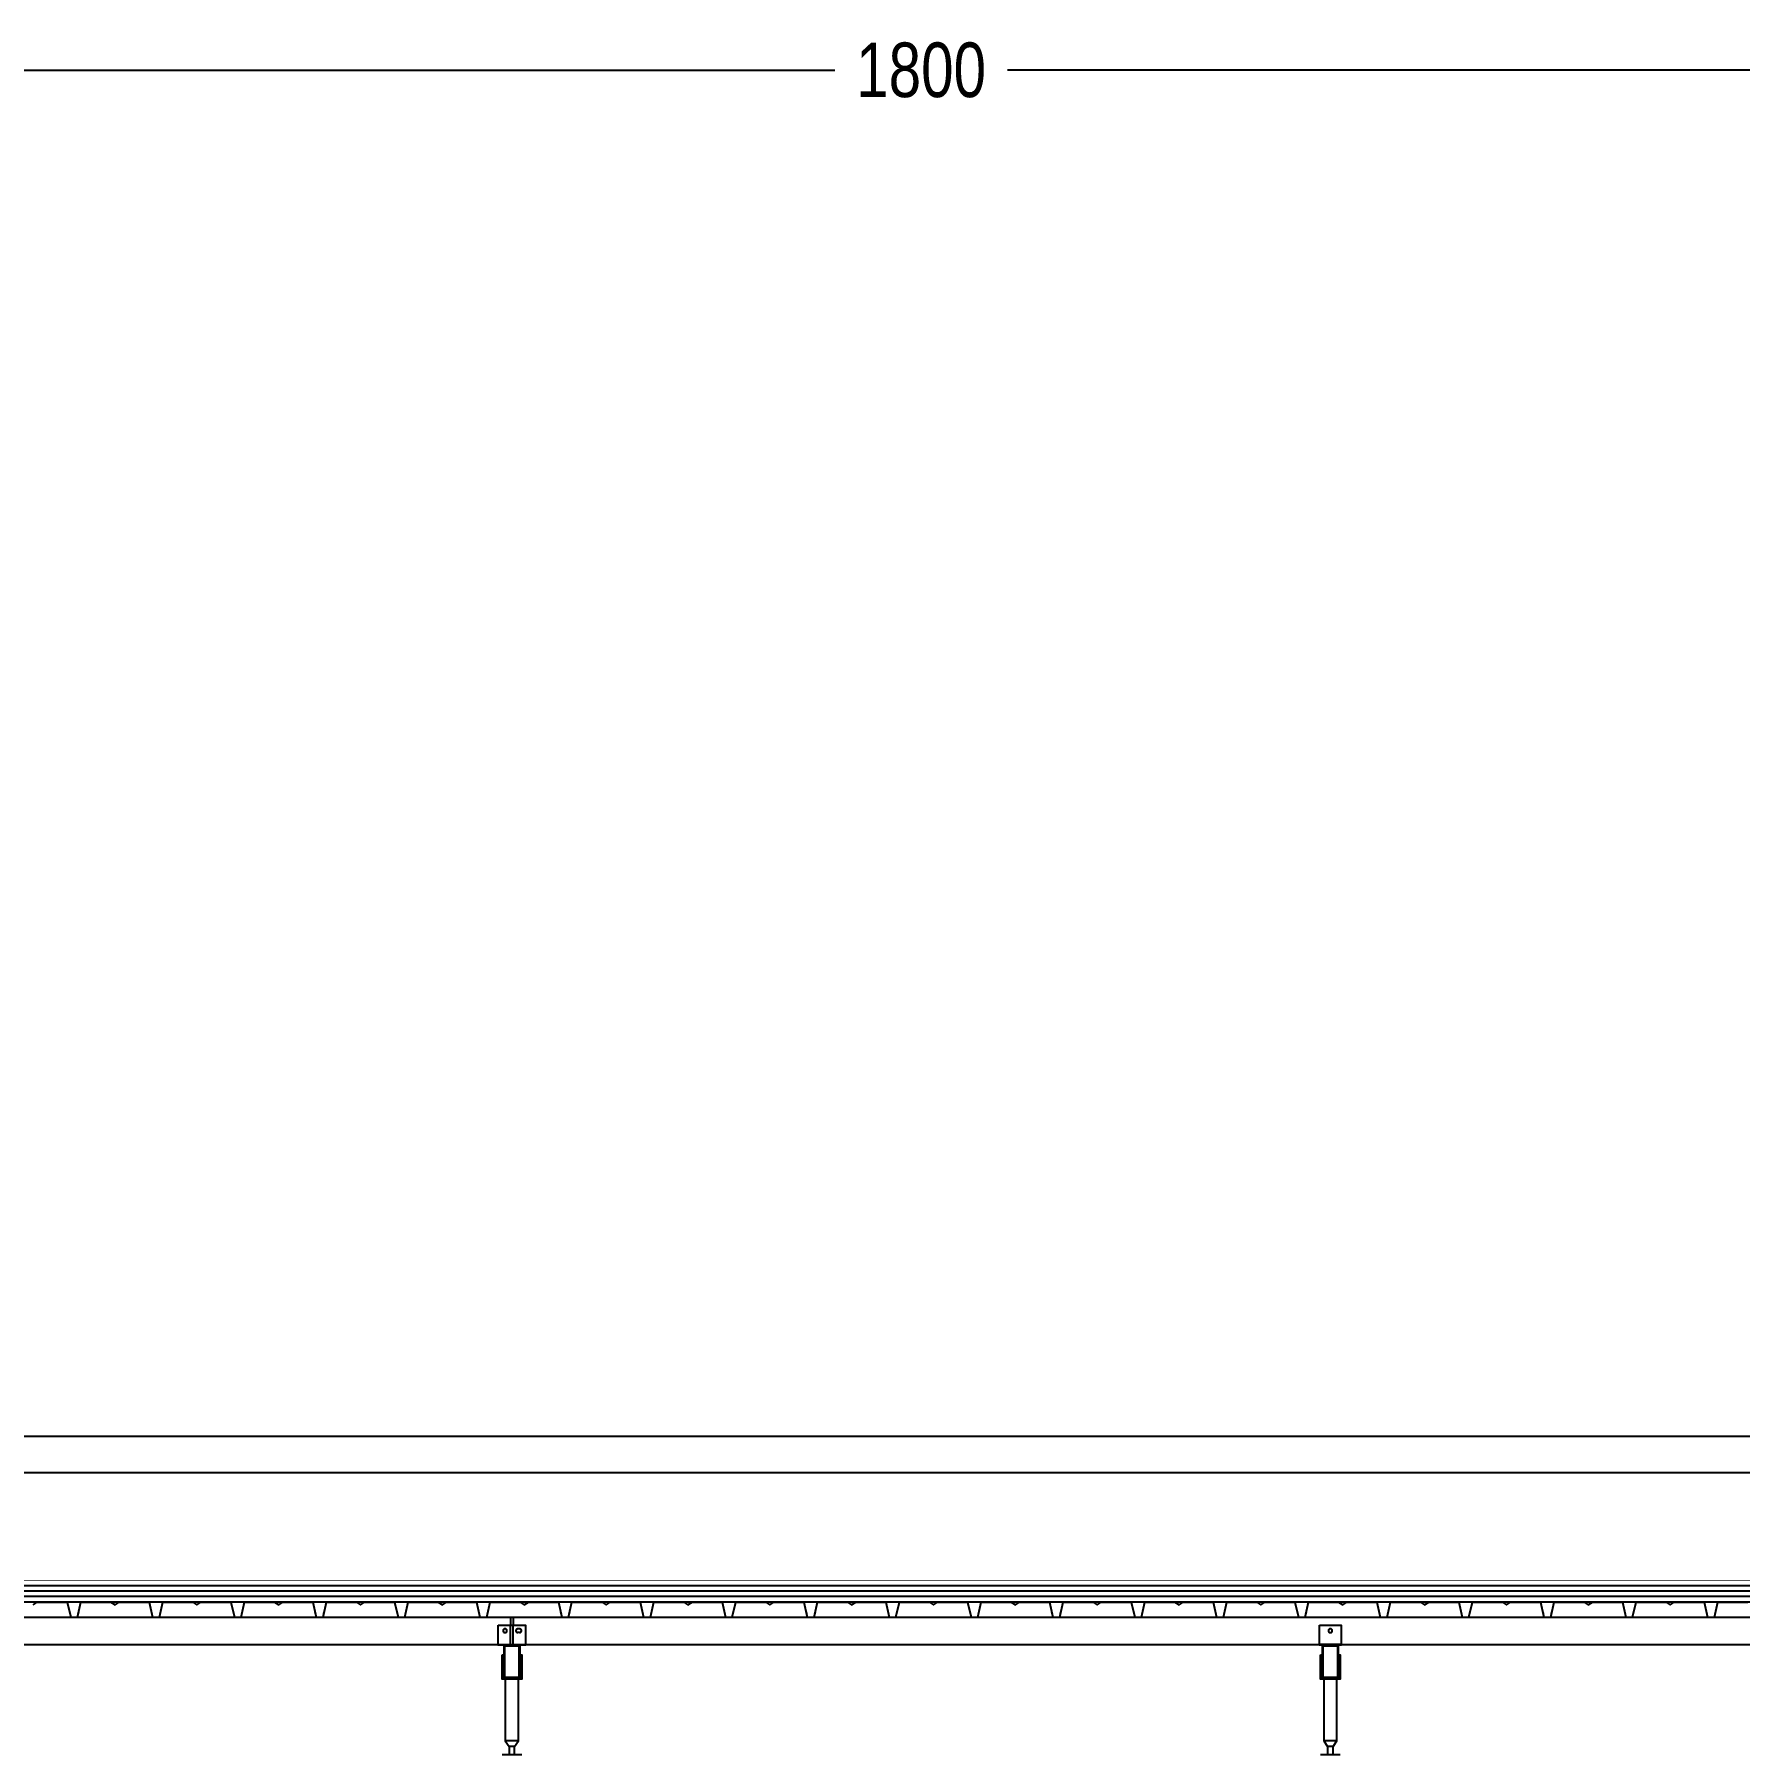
# Model space of a CAD drawing. Header units: centimetres. Extents: x 77182 to 116086, y 20619 to 33555.
# Drawn here: x 103640 to 104265, y 22731 to 23362 of the extents above; entities that cross this region are included whole.
import ezdxf

# ---------------------------------------------------------------- set-up
doc = ezdxf.new("R2010")
doc.units = ezdxf.units.CM
doc.header["$LTSCALE"] = 100
doc.linetypes.add('HIDDEN', pattern=[9.525, 6.35, -3.175])
for name, color, linetype in [('A-ANNO-DIMS', 187, 'Continuous'), ('A-ELEV-02', 253, 'Continuous'), ('A-ELEV-04', 250, 'Continuous'), ('A-WALL-INSL', 249, 'Continuous'), ('A-WALL-SNWPNL', 200, 'Continuous'), ('S-STEL', 3, 'Continuous')]:
    doc.layers.add(name, color=color, linetype=linetype)
doc.styles.add('Fields_100', font='act_simplex.shx', dxfattribs={"width": 0.8, "height": 20})
doc.linetypes.add('BATTING', pattern='A,0.00254,-2.54,[134,ltypeshp.shx,S=2.54,R=0,X=-2.54,Y=0],-5.08,[134,ltypeshp.shx,S=2.54,R=180,X=2.54,Y=0],-2.54', length=10.16254)
doc.dimstyles.new('FIELDS_100', dxfattribs={"dimscale": 0, "dimtxt": 20, "dimasz": 5, "dimexe": 5, "dimexo": 5, "dimgap": 5, "dimtad": 0, "dimdec": 0, "dimzin": 0, "dimdsep": 46, "dimtxsty": 'Fields_100', "dimblk": 'DOT', "dimcen": 0.09, "dimclrt": 50, "dimadec": 0, "dimazin": 0, "dimtfac": 1, "dimtdec": 0, "dimtix": 1, "dimtofl": 0, "dimtmove": 1, "dimatfit": 3, "dimfxl": 5, "dimfxlon": 1, "dimtolj": 1, "dimtzin": 0, "dimarcsym": 0})

# ---------------------------------------------------------------- blocks, each defined once
blk = doc.blocks.new('_Dot')
at = {"color": 0, "linetype": 'ByBlock', "lineweight": -2}
blk.add_line((-0.5, 0), (-1, 0), dxfattribs=at)
at = {"color": 0, "linetype": 'ByBlock', "const_width": 0.5}
blk.add_lwpolyline([(-0.25, 0, 1), (0.25, 0, 1)], format="xyb", close=True, dxfattribs=at)
blk = doc.blocks.new('*D17')
at = {"layer": 'A-ANNO-DIMS', "color": 0, "lineweight": -2, "transparency": 16777216}
for p, q in [((103064.7, 23343.48), (103064.7, 23353.48)), ((103069.7, 23348.48), (103933.03, 23348.48)), ((104859.7, 23348.48), (103996.36, 23348.48)), ((104864.7, 23343.48), (104864.7, 23353.48))]:
    blk.add_line(p, q, dxfattribs=at)
at = {"layer": 'DEFPOINTS', "color": 0, "transparency": 16777216}
for p in [(104864.7, 23348.48), (103064.7, 22503.48), (104864.7, 22503.48)]:
    blk.add_point(p, dxfattribs=at)
at = {"layer": 'A-ANNO-DIMS', "color": 0, "lineweight": -2, "transparency": 16777216, "xscale": 5, "yscale": 5, "zscale": 5, "rotation": 180}
blk.add_blockref('_Dot', (103064.7, 23348.48), dxfattribs=at)
at = {"layer": 'A-ANNO-DIMS', "color": 0, "lineweight": -2, "transparency": 16777216, "xscale": 5, "yscale": 5, "zscale": 5}
blk.add_blockref('_Dot', (104864.7, 23348.48), dxfattribs=at)
at = {"layer": 'A-ANNO-DIMS', "color": 50, "transparency": 16777216, "insert": (103964.7, 23348.48), "char_height": 20, "attachment_point": 5, "style": 'Fields_100'}
blk.add_mtext('\\A1;1800', dxfattribs=at)

msp = doc.modelspace()

# ---------------------------------------------------------------- linework, layer by layer
at = {"layer": 'A-ELEV-02'}
for points in [[(103019.7, 22781.49), (112087.2, 22781.49)], [(103814.2, 22781.49), (103814.2, 22778.49)], [(103815.2, 22781.49), (103815.2, 22778.49)], [(103816.9, 22777.19), (103816.88, 22777.19), (103816.87, 22777.19), (103816.85, 22777.18), (103816.83, 22777.18), (103816.82, 22777.18), (103816.8, 22777.18), (103816.79, 22777.18), (103816.77, 22777.17), (103816.75, 22777.17), (103816.74, 22777.17), (103816.72, 22777.16), (103816.7, 22777.16), (103816.69, 22777.15), (103816.67, 22777.15), (103816.66, 22777.14), (103816.64, 22777.14), (103816.62, 22777.13), (103816.61, 22777.12), (103816.59, 22777.12), (103816.58, 22777.11), (103816.56, 22777.1), (103816.54, 22777.09), (103816.53, 22777.08), (103816.51, 22777.07), (103816.5, 22777.06), (103816.48, 22777.05), (103816.47, 22777.04), (103816.46, 22777.03), (103816.44, 22777.02), (103816.43, 22777.01), (103816.42, 22776.99), (103816.4, 22776.98), (103816.39, 22776.97), (103816.38, 22776.96), (103816.37, 22776.94), (103816.35, 22776.93), (103816.34, 22776.91), (103816.33, 22776.9), (103816.32, 22776.88), (103816.31, 22776.87), (103816.3, 22776.85), (103816.29, 22776.84), (103816.28, 22776.82), (103816.28, 22776.81), (103816.27, 22776.79), (103816.26, 22776.78), (103816.25, 22776.76), (103816.25, 22776.74), (103816.24, 22776.73), (103816.23, 22776.71), (103816.23, 22776.7), (103816.22, 22776.68), (103816.22, 22776.66), (103816.22, 22776.65), (103816.21, 22776.63), (103816.21, 22776.61), (103816.21, 22776.6), (103816.2, 22776.58), (103816.2, 22776.57), (103816.2, 22776.55), (103816.2, 22776.53), (103816.2, 22776.52), (103816.2, 22776.5), (103816.2, 22776.49), (103816.2, 22776.47), (103816.2, 22776.46), (103816.2, 22776.44), (103816.2, 22776.42), (103816.2, 22776.41), (103816.2, 22776.39), (103816.21, 22776.38), (103816.21, 22776.36), (103816.21, 22776.34), (103816.22, 22776.33), (103816.22, 22776.31), (103816.22, 22776.29), (103816.23, 22776.28), (103816.23, 22776.26), (103816.24, 22776.25), (103816.25, 22776.23), (103816.25, 22776.21), (103816.26, 22776.2), (103816.27, 22776.18), (103816.28, 22776.16), (103816.28, 22776.15), (103816.29, 22776.13), (103816.3, 22776.12), (103816.31, 22776.1), (103816.32, 22776.09), (103816.33, 22776.07), (103816.34, 22776.06), (103816.35, 22776.05), (103816.37, 22776.03), (103816.38, 22776.02), (103816.39, 22776), (103816.4, 22775.99), (103816.42, 22775.98), (103816.43, 22775.97), (103816.44, 22775.95), (103816.46, 22775.94), (103816.47, 22775.93), (103816.48, 22775.92), (103816.5, 22775.91), (103816.51, 22775.9), (103816.53, 22775.89), (103816.54, 22775.88), (103816.56, 22775.87), (103816.58, 22775.86), (103816.59, 22775.86), (103816.61, 22775.85), (103816.62, 22775.84), (103816.64, 22775.84), (103816.66, 22775.83), (103816.67, 22775.82), (103816.69, 22775.82), (103816.7, 22775.81), (103816.72, 22775.81), (103816.74, 22775.81), (103816.75, 22775.8), (103816.77, 22775.8), (103816.79, 22775.8), (103816.8, 22775.79), (103816.82, 22775.79), (103816.83, 22775.79), (103816.85, 22775.79), (103816.87, 22775.79), (103816.88, 22775.79), (103816.9, 22775.79)], [(103817.5, 22777.19), (103816.9, 22777.19)], [(103817.5, 22775.79), (103816.9, 22775.79)], [(103817.5, 22775.79), (103817.51, 22775.79), (103817.53, 22775.79), (103817.54, 22775.79), (103817.56, 22775.79), (103817.58, 22775.79), (103817.59, 22775.79), (103817.61, 22775.8), (103817.62, 22775.8), (103817.64, 22775.8), (103817.66, 22775.81), (103817.67, 22775.81), (103817.69, 22775.81), (103817.71, 22775.82), (103817.72, 22775.82), (103817.74, 22775.83), (103817.76, 22775.84), (103817.77, 22775.84), (103817.79, 22775.85), (103817.8, 22775.86), (103817.82, 22775.86), (103817.83, 22775.87), (103817.85, 22775.88), (103817.87, 22775.89), (103817.88, 22775.9), (103817.9, 22775.91), (103817.91, 22775.92), (103817.92, 22775.93), (103817.94, 22775.94), (103817.95, 22775.95), (103817.97, 22775.97), (103817.98, 22775.98), (103817.99, 22775.99), (103818.01, 22776), (103818.02, 22776.02), (103818.03, 22776.03), (103818.04, 22776.05), (103818.05, 22776.06), (103818.06, 22776.07), (103818.07, 22776.09), (103818.08, 22776.1), (103818.09, 22776.12), (103818.1, 22776.13), (103818.11, 22776.15), (103818.12, 22776.16), (103818.13, 22776.18), (103818.13, 22776.2), (103818.14, 22776.21), (103818.15, 22776.23), (103818.15, 22776.25), (103818.16, 22776.26), (103818.17, 22776.28), (103818.17, 22776.29), (103818.17, 22776.31), (103818.18, 22776.33), (103818.18, 22776.34), (103818.19, 22776.36), (103818.19, 22776.38), (103818.19, 22776.39), (103818.19, 22776.41), (103818.19, 22776.42), (103818.2, 22776.44), (103818.2, 22776.46), (103818.2, 22776.47), (103818.2, 22776.49), (103818.2, 22776.5), (103818.2, 22776.52), (103818.2, 22776.53), (103818.19, 22776.55), (103818.19, 22776.57), (103818.19, 22776.58), (103818.19, 22776.6), (103818.19, 22776.61), (103818.18, 22776.63), (103818.18, 22776.65), (103818.17, 22776.66), (103818.17, 22776.68), (103818.17, 22776.7), (103818.16, 22776.71), (103818.15, 22776.73), (103818.15, 22776.74), (103818.14, 22776.76), (103818.13, 22776.78), (103818.13, 22776.79), (103818.12, 22776.81), (103818.11, 22776.82), (103818.1, 22776.84), (103818.09, 22776.85), (103818.08, 22776.87), (103818.07, 22776.88), (103818.06, 22776.9), (103818.05, 22776.91), (103818.04, 22776.93), (103818.03, 22776.94), (103818.02, 22776.96), (103818.01, 22776.97), (103817.99, 22776.98), (103817.98, 22776.99), (103817.97, 22777.01), (103817.95, 22777.02), (103817.94, 22777.03), (103817.92, 22777.04), (103817.91, 22777.05), (103817.9, 22777.06), (103817.88, 22777.07), (103817.87, 22777.08), (103817.85, 22777.09), (103817.83, 22777.1), (103817.82, 22777.11), (103817.8, 22777.12), (103817.79, 22777.12), (103817.77, 22777.13), (103817.76, 22777.14), (103817.74, 22777.14), (103817.72, 22777.15), (103817.71, 22777.15), (103817.69, 22777.16), (103817.67, 22777.16), (103817.66, 22777.17), (103817.64, 22777.17), (103817.62, 22777.17), (103817.61, 22777.18), (103817.59, 22777.18), (103817.58, 22777.18), (103817.56, 22777.18), (103817.54, 22777.18), (103817.53, 22777.19), (103817.51, 22777.19), (103817.5, 22777.19)], [(103019.7, 22771.49), (112087.2, 22771.49)], [(103809.7, 22771.49), (103819.7, 22771.49)], [(104118.7, 22771.49), (104110.7, 22771.49)], [(103811.1, 22765.89), (103811.6, 22765.89)], [(103811.1, 22764.49), (103811.6, 22764.49)], [(103817.8, 22765.89), (103818.3, 22765.89)], [(103817.8, 22764.49), (103818.3, 22764.49)], [(104111.1, 22765.89), (104111.6, 22765.89)], [(104111.1, 22764.49), (104111.6, 22764.49)], [(104117.8, 22765.89), (104118.3, 22765.89)], [(104117.8, 22764.49), (104118.3, 22764.49)], [(103812.28, 22758.69), (103812.28, 22736.09), (103813.7, 22734.09), (103813.7, 22731.09)], [(103815.7, 22731.09), (103815.7, 22734.09), (103817.11, 22736.09), (103817.11, 22758.69)], [(104112.28, 22758.69), (104112.28, 22736.09), (104113.7, 22734.09), (104113.7, 22731.09)], [(104115.7, 22731.09), (104115.7, 22734.09), (104117.11, 22736.09), (104117.11, 22758.69)], [(103811.1, 22731.09), (103818.3, 22731.09)], [(103817.11, 22736.09), (103812.28, 22736.09)], [(103815.7, 22734.09), (103813.7, 22734.09)], [(104111.1, 22731.09), (104118.3, 22731.09)], [(104117.11, 22736.09), (104112.28, 22736.09)], [(104115.7, 22734.09), (104113.7, 22734.09)]]:
    msp.add_lwpolyline(points, dxfattribs=at)
for points in [[(103809.7, 22778.49), (103819.7, 22778.49), (103819.7, 22771.19), (103809.7, 22771.19)], [(103812.9, 22776.49), (103812.9, 22776.5), (103812.9, 22776.52), (103812.9, 22776.53), (103812.89, 22776.55), (103812.89, 22776.57), (103812.89, 22776.58), (103812.89, 22776.6), (103812.89, 22776.61), (103812.88, 22776.63), (103812.88, 22776.65), (103812.87, 22776.66), (103812.87, 22776.68), (103812.87, 22776.7), (103812.86, 22776.71), (103812.85, 22776.73), (103812.85, 22776.74), (103812.84, 22776.76), (103812.83, 22776.78), (103812.83, 22776.79), (103812.82, 22776.81), (103812.81, 22776.82), (103812.8, 22776.84), (103812.79, 22776.85), (103812.78, 22776.87), (103812.77, 22776.88), (103812.76, 22776.9), (103812.75, 22776.91), (103812.74, 22776.93), (103812.73, 22776.94), (103812.72, 22776.96), (103812.71, 22776.97), (103812.69, 22776.98), (103812.68, 22776.99), (103812.67, 22777.01), (103812.65, 22777.02), (103812.64, 22777.03), (103812.62, 22777.04), (103812.61, 22777.05), (103812.6, 22777.06), (103812.58, 22777.07), (103812.57, 22777.08), (103812.55, 22777.09), (103812.53, 22777.1), (103812.52, 22777.11), (103812.5, 22777.12), (103812.49, 22777.12), (103812.47, 22777.13), (103812.46, 22777.14), (103812.44, 22777.14), (103812.42, 22777.15), (103812.41, 22777.15), (103812.39, 22777.16), (103812.37, 22777.16), (103812.36, 22777.17), (103812.34, 22777.17), (103812.32, 22777.17), (103812.31, 22777.18), (103812.29, 22777.18), (103812.28, 22777.18), (103812.26, 22777.18), (103812.24, 22777.18), (103812.23, 22777.19), (103812.21, 22777.19), (103812.2, 22777.19), (103812.18, 22777.19), (103812.17, 22777.19), (103812.15, 22777.18), (103812.13, 22777.18), (103812.12, 22777.18), (103812.1, 22777.18), (103812.09, 22777.18), (103812.07, 22777.17), (103812.05, 22777.17), (103812.04, 22777.17), (103812.02, 22777.16), (103812, 22777.16), (103811.99, 22777.15), (103811.97, 22777.15), (103811.96, 22777.14), (103811.94, 22777.14), (103811.92, 22777.13), (103811.91, 22777.12), (103811.89, 22777.12), (103811.88, 22777.11), (103811.86, 22777.1), (103811.84, 22777.09), (103811.83, 22777.08), (103811.81, 22777.07), (103811.8, 22777.06), (103811.78, 22777.05), (103811.77, 22777.04), (103811.76, 22777.03), (103811.74, 22777.02), (103811.73, 22777.01), (103811.72, 22776.99), (103811.7, 22776.98), (103811.69, 22776.97), (103811.68, 22776.96), (103811.67, 22776.94), (103811.65, 22776.93), (103811.64, 22776.91), (103811.63, 22776.9), (103811.62, 22776.88), (103811.61, 22776.87), (103811.6, 22776.85), (103811.59, 22776.84), (103811.58, 22776.82), (103811.58, 22776.81), (103811.57, 22776.79), (103811.56, 22776.78), (103811.55, 22776.76), (103811.55, 22776.74), (103811.54, 22776.73), (103811.53, 22776.71), (103811.53, 22776.7), (103811.52, 22776.68), (103811.52, 22776.66), (103811.52, 22776.65), (103811.51, 22776.63), (103811.51, 22776.61), (103811.51, 22776.6), (103811.5, 22776.58), (103811.5, 22776.57), (103811.5, 22776.55), (103811.5, 22776.53), (103811.5, 22776.52), (103811.5, 22776.5), (103811.5, 22776.49), (103811.5, 22776.47), (103811.5, 22776.46), (103811.5, 22776.44), (103811.5, 22776.42), (103811.5, 22776.41), (103811.5, 22776.39), (103811.51, 22776.38), (103811.51, 22776.36), (103811.51, 22776.34), (103811.52, 22776.33), (103811.52, 22776.31), (103811.52, 22776.29), (103811.53, 22776.28), (103811.53, 22776.26), (103811.54, 22776.25), (103811.55, 22776.23), (103811.55, 22776.21), (103811.56, 22776.2), (103811.57, 22776.18), (103811.58, 22776.16), (103811.58, 22776.15), (103811.59, 22776.13), (103811.6, 22776.12), (103811.61, 22776.1), (103811.62, 22776.09), (103811.63, 22776.07), (103811.64, 22776.06), (103811.65, 22776.05), (103811.67, 22776.03), (103811.68, 22776.02), (103811.69, 22776), (103811.7, 22775.99), (103811.72, 22775.98), (103811.73, 22775.97), (103811.74, 22775.95), (103811.76, 22775.94), (103811.77, 22775.93), (103811.78, 22775.92), (103811.8, 22775.91), (103811.81, 22775.9), (103811.83, 22775.89), (103811.84, 22775.88), (103811.86, 22775.87), (103811.88, 22775.86), (103811.89, 22775.86), (103811.91, 22775.85), (103811.92, 22775.84), (103811.94, 22775.84), (103811.96, 22775.83), (103811.97, 22775.82), (103811.99, 22775.82), (103812, 22775.81), (103812.02, 22775.81), (103812.04, 22775.81), (103812.05, 22775.8), (103812.07, 22775.8), (103812.09, 22775.8), (103812.1, 22775.79), (103812.12, 22775.79), (103812.13, 22775.79), (103812.15, 22775.79), (103812.17, 22775.79), (103812.18, 22775.79), (103812.2, 22775.79), (103812.21, 22775.79), (103812.23, 22775.79), (103812.24, 22775.79), (103812.26, 22775.79), (103812.28, 22775.79), (103812.29, 22775.79), (103812.31, 22775.8), (103812.32, 22775.8), (103812.34, 22775.8), (103812.36, 22775.81), (103812.37, 22775.81), (103812.39, 22775.81), (103812.41, 22775.82), (103812.42, 22775.82), (103812.44, 22775.83), (103812.46, 22775.84), (103812.47, 22775.84), (103812.49, 22775.85), (103812.5, 22775.86), (103812.52, 22775.86), (103812.53, 22775.87), (103812.55, 22775.88), (103812.57, 22775.89), (103812.58, 22775.9), (103812.6, 22775.91), (103812.61, 22775.92), (103812.62, 22775.93), (103812.64, 22775.94), (103812.65, 22775.95), (103812.67, 22775.97), (103812.68, 22775.98), (103812.69, 22775.99), (103812.71, 22776), (103812.72, 22776.02), (103812.73, 22776.03), (103812.74, 22776.05), (103812.75, 22776.06), (103812.76, 22776.07), (103812.77, 22776.09), (103812.78, 22776.1), (103812.79, 22776.12), (103812.8, 22776.13), (103812.81, 22776.15), (103812.82, 22776.16), (103812.83, 22776.18), (103812.83, 22776.2), (103812.84, 22776.21), (103812.85, 22776.23), (103812.85, 22776.25), (103812.86, 22776.26), (103812.87, 22776.28), (103812.87, 22776.29), (103812.87, 22776.31), (103812.88, 22776.33), (103812.88, 22776.34), (103812.89, 22776.36), (103812.89, 22776.38), (103812.89, 22776.39), (103812.89, 22776.41), (103812.89, 22776.42), (103812.9, 22776.44), (103812.9, 22776.46), (103812.9, 22776.47)], [(104110.7, 22778.49), (104118.7, 22778.49), (104118.7, 22771.19), (104110.7, 22771.19)], [(104115.4, 22776.49), (104115.4, 22776.5), (104115.4, 22776.52), (104115.4, 22776.53), (104115.39, 22776.55), (104115.39, 22776.57), (104115.39, 22776.58), (104115.39, 22776.6), (104115.39, 22776.61), (104115.38, 22776.63), (104115.38, 22776.65), (104115.37, 22776.66), (104115.37, 22776.68), (104115.37, 22776.7), (104115.36, 22776.71), (104115.35, 22776.73), (104115.35, 22776.74), (104115.34, 22776.76), (104115.33, 22776.78), (104115.33, 22776.79), (104115.32, 22776.81), (104115.31, 22776.82), (104115.3, 22776.84), (104115.29, 22776.85), (104115.28, 22776.87), (104115.27, 22776.88), (104115.26, 22776.9), (104115.25, 22776.91), (104115.24, 22776.93), (104115.23, 22776.94), (104115.22, 22776.96), (104115.21, 22776.97), (104115.19, 22776.98), (104115.18, 22776.99), (104115.17, 22777.01), (104115.15, 22777.02), (104115.14, 22777.03), (104115.12, 22777.04), (104115.11, 22777.05), (104115.1, 22777.06), (104115.08, 22777.07), (104115.07, 22777.08), (104115.05, 22777.09), (104115.03, 22777.1), (104115.02, 22777.11), (104115, 22777.12), (104114.99, 22777.12), (104114.97, 22777.13), (104114.96, 22777.14), (104114.94, 22777.14), (104114.92, 22777.15), (104114.91, 22777.15), (104114.89, 22777.16), (104114.87, 22777.16), (104114.86, 22777.17), (104114.84, 22777.17), (104114.82, 22777.17), (104114.81, 22777.18), (104114.79, 22777.18), (104114.78, 22777.18), (104114.76, 22777.18), (104114.74, 22777.19), (104114.73, 22777.19), (104114.71, 22777.19), (104114.7, 22777.19), (104114.68, 22777.19), (104114.67, 22777.19), (104114.65, 22777.19), (104114.63, 22777.18), (104114.62, 22777.18), (104114.6, 22777.18), (104114.59, 22777.18), (104114.57, 22777.17), (104114.55, 22777.17), (104114.54, 22777.17), (104114.52, 22777.16), (104114.5, 22777.16), (104114.49, 22777.15), (104114.47, 22777.15), (104114.46, 22777.14), (104114.44, 22777.14), (104114.42, 22777.13), (104114.41, 22777.12), (104114.39, 22777.12), (104114.38, 22777.11), (104114.36, 22777.1), (104114.34, 22777.09), (104114.33, 22777.08), (104114.31, 22777.07), (104114.3, 22777.06), (104114.28, 22777.05), (104114.27, 22777.04), (104114.26, 22777.03), (104114.24, 22777.02), (104114.23, 22777.01), (104114.22, 22776.99), (104114.2, 22776.98), (104114.19, 22776.97), (104114.18, 22776.96), (104114.17, 22776.94), (104114.15, 22776.93), (104114.14, 22776.91), (104114.13, 22776.9), (104114.12, 22776.88), (104114.11, 22776.87), (104114.1, 22776.85), (104114.09, 22776.84), (104114.08, 22776.82), (104114.08, 22776.81), (104114.07, 22776.79), (104114.06, 22776.78), (104114.05, 22776.76), (104114.05, 22776.74), (104114.04, 22776.73), (104114.03, 22776.71), (104114.03, 22776.7), (104114.02, 22776.68), (104114.02, 22776.66), (104114.02, 22776.65), (104114.01, 22776.63), (104114.01, 22776.61), (104114.01, 22776.6), (104114, 22776.58), (104114, 22776.57), (104114, 22776.55), (104114, 22776.53), (104114, 22776.52), (104114, 22776.5), (104114, 22776.49), (104114, 22776.47), (104114, 22776.46), (104114, 22776.44), (104114, 22776.42), (104114, 22776.41), (104114, 22776.39), (104114.01, 22776.38), (104114.01, 22776.36), (104114.01, 22776.34), (104114.02, 22776.33), (104114.02, 22776.31), (104114.02, 22776.29), (104114.03, 22776.28), (104114.03, 22776.26), (104114.04, 22776.25), (104114.05, 22776.23), (104114.05, 22776.21), (104114.06, 22776.2), (104114.07, 22776.18), (104114.08, 22776.17), (104114.08, 22776.15), (104114.09, 22776.13), (104114.1, 22776.12), (104114.11, 22776.1), (104114.12, 22776.09), (104114.13, 22776.07), (104114.14, 22776.06), (104114.15, 22776.05), (104114.17, 22776.03), (104114.18, 22776.02), (104114.19, 22776), (104114.2, 22775.99), (104114.22, 22775.98), (104114.23, 22775.97), (104114.24, 22775.95), (104114.26, 22775.94), (104114.27, 22775.93), (104114.28, 22775.92), (104114.3, 22775.91), (104114.31, 22775.9), (104114.33, 22775.89), (104114.34, 22775.88), (104114.36, 22775.87), (104114.38, 22775.86), (104114.39, 22775.86), (104114.41, 22775.85), (104114.42, 22775.84), (104114.44, 22775.84), (104114.46, 22775.83), (104114.47, 22775.82), (104114.49, 22775.82), (104114.5, 22775.81), (104114.52, 22775.81), (104114.54, 22775.81), (104114.55, 22775.8), (104114.57, 22775.8), (104114.59, 22775.8), (104114.6, 22775.79), (104114.62, 22775.79), (104114.63, 22775.79), (104114.65, 22775.79), (104114.67, 22775.79), (104114.68, 22775.79), (104114.7, 22775.79), (104114.71, 22775.79), (104114.73, 22775.79), (104114.74, 22775.79), (104114.76, 22775.79), (104114.78, 22775.79), (104114.79, 22775.79), (104114.81, 22775.8), (104114.82, 22775.8), (104114.84, 22775.8), (104114.86, 22775.81), (104114.87, 22775.81), (104114.89, 22775.81), (104114.91, 22775.82), (104114.92, 22775.82), (104114.94, 22775.83), (104114.96, 22775.84), (104114.97, 22775.84), (104114.99, 22775.85), (104115, 22775.86), (104115.02, 22775.86), (104115.03, 22775.87), (104115.05, 22775.88), (104115.07, 22775.89), (104115.08, 22775.9), (104115.1, 22775.91), (104115.11, 22775.92), (104115.12, 22775.93), (104115.14, 22775.94), (104115.15, 22775.95), (104115.17, 22775.97), (104115.18, 22775.98), (104115.19, 22775.99), (104115.21, 22776), (104115.22, 22776.02), (104115.23, 22776.03), (104115.24, 22776.05), (104115.25, 22776.06), (104115.26, 22776.07), (104115.27, 22776.09), (104115.28, 22776.1), (104115.29, 22776.12), (104115.3, 22776.13), (104115.31, 22776.15), (104115.32, 22776.17), (104115.33, 22776.18), (104115.33, 22776.2), (104115.34, 22776.21), (104115.35, 22776.23), (104115.35, 22776.25), (104115.36, 22776.26), (104115.37, 22776.28), (104115.37, 22776.29), (104115.37, 22776.31), (104115.38, 22776.33), (104115.38, 22776.34), (104115.39, 22776.36), (104115.39, 22776.38), (104115.39, 22776.39), (104115.39, 22776.41), (104115.39, 22776.42), (104115.4, 22776.44), (104115.4, 22776.46), (104115.4, 22776.47)], [(103811.1, 22767.69), (103811.6, 22767.69), (103811.6, 22759.19), (103817.8, 22759.19), (103817.8, 22767.69), (103818.3, 22767.69), (103818.3, 22758.69), (103811.1, 22758.69)], [(104111.1, 22767.69), (104111.6, 22767.69), (104111.6, 22759.19), (104117.8, 22759.19), (104117.8, 22767.69), (104118.3, 22767.69), (104118.3, 22758.69), (104111.1, 22758.69)]]:
    msp.add_lwpolyline(points, close=True, dxfattribs=at)
at = {"layer": 'A-ELEV-02', "linetype": 'HIDDEN', "ltscale": 0.1}
for points in [[(103814.2, 22771.49), (103814.2, 22778.49)], [(103815.2, 22771.49), (103815.2, 22778.49)]]:
    msp.add_lwpolyline(points, dxfattribs=at)
at = {"layer": 'A-ELEV-04'}
for p, q in [((112125.24, 22847.63), (92209.45, 22847.63)), ((94028.29, 22834.5), (112086.65, 22834.5))]:
    msp.add_line(p, q, dxfattribs=at)
at = {"layer": 'A-WALL-INSL', "ltscale": 0.002, "const_width": 0.2}
msp.add_lwpolyline([(112094.7, 22794.99), (94022.2, 22794.99)], dxfattribs=at)
at = {"layer": 'A-WALL-INSL', "linetype": 'BATTING', "ltscale": 0.002}
for points in [[(112094.7, 22792.99), (94022.2, 22792.99)], [(112094.7, 22788.99), (94022.2, 22788.99)]]:
    msp.add_lwpolyline(points, dxfattribs=at)
at = {"layer": 'A-WALL-INSL', "ltscale": 0.002}
for points in [[(112094.7, 22790.99), (94022.2, 22790.99)], [(112094.7, 22786.99), (94022.2, 22786.99)]]:
    msp.add_lwpolyline(points, dxfattribs=at)
at = {"layer": 'A-WALL-SNWPNL', "ltscale": 100}
for points in [[(103639.24, 22785.99), (103640.74, 22786.99), (103651.74, 22786.99), (103652.99, 22781.49), (103655.49, 22781.49), (103655.93, 22783.44)], [(103652.54, 22783.44), (103652.99, 22781.49), (103655.49, 22781.49), (103656.74, 22786.99), (103667.74, 22786.99), (103669.24, 22785.99), (103670.74, 22786.99), (103681.74, 22786.99), (103682.99, 22781.49), (103685.49, 22781.49), (103686.74, 22786.99), (103697.74, 22786.99), (103699.24, 22785.99), (103700.74, 22786.99), (103711.74, 22786.99), (103712.99, 22781.49), (103715.49, 22781.49), (103716.74, 22786.99), (103727.74, 22786.99), (103729.24, 22785.99), (103730.74, 22786.99), (103741.74, 22786.99), (103742.99, 22781.49), (103745.49, 22781.49), (103745.93, 22783.44)], [(103742.54, 22783.44), (103742.99, 22781.49), (103745.49, 22781.49), (103746.74, 22786.99), (103757.74, 22786.99), (103759.24, 22785.99), (103760.74, 22786.99), (103771.74, 22786.99), (103772.99, 22781.49), (103775.49, 22781.49), (103776.74, 22786.99), (103787.74, 22786.99), (103789.24, 22785.99), (103790.74, 22786.99), (103801.74, 22786.99), (103802.99, 22781.49), (103805.49, 22781.49), (103806.74, 22786.99), (103817.74, 22786.99), (103819.24, 22785.99), (103820.74, 22786.99), (103831.74, 22786.99), (103832.99, 22781.49), (103835.49, 22781.49), (103835.93, 22783.44)], [(103832.54, 22783.44), (103832.99, 22781.49), (103835.49, 22781.49), (103836.74, 22786.99), (103847.74, 22786.99), (103849.24, 22785.99), (103850.74, 22786.99), (103861.74, 22786.99), (103862.99, 22781.49), (103865.49, 22781.49), (103866.74, 22786.99), (103877.74, 22786.99), (103879.24, 22785.99), (103880.74, 22786.99), (103891.74, 22786.99), (103892.99, 22781.49), (103895.49, 22781.49), (103896.74, 22786.99), (103907.74, 22786.99), (103909.24, 22785.99), (103910.74, 22786.99), (103921.74, 22786.99), (103922.99, 22781.49), (103925.49, 22781.49), (103925.93, 22783.44)], [(103922.54, 22783.44), (103922.99, 22781.49), (103925.49, 22781.49), (103926.74, 22786.99), (103937.74, 22786.99), (103939.24, 22785.99), (103940.74, 22786.99), (103951.74, 22786.99), (103952.99, 22781.49), (103955.49, 22781.49), (103956.74, 22786.99), (103967.74, 22786.99), (103969.24, 22785.99), (103970.74, 22786.99), (103981.74, 22786.99), (103982.99, 22781.49), (103985.49, 22781.49), (103986.74, 22786.99), (103997.74, 22786.99), (103999.24, 22785.99), (104000.74, 22786.99), (104011.74, 22786.99), (104012.99, 22781.49), (104015.49, 22781.49), (104015.93, 22783.44)], [(104012.54, 22783.44), (104012.99, 22781.49), (104015.49, 22781.49), (104016.74, 22786.99), (104027.74, 22786.99), (104029.24, 22785.99), (104030.74, 22786.99), (104041.74, 22786.99), (104042.99, 22781.49), (104045.49, 22781.49), (104046.74, 22786.99), (104057.74, 22786.99), (104059.24, 22785.99), (104060.74, 22786.99), (104071.74, 22786.99), (104072.99, 22781.49), (104075.49, 22781.49), (104076.74, 22786.99), (104087.74, 22786.99), (104089.24, 22785.99), (104090.74, 22786.99), (104101.74, 22786.99), (104102.99, 22781.49), (104105.49, 22781.49), (104105.93, 22783.44)], [(104102.54, 22783.44), (104102.99, 22781.49), (104105.49, 22781.49), (104106.74, 22786.99), (104117.74, 22786.99), (104119.24, 22785.99), (104120.74, 22786.99), (104131.74, 22786.99), (104132.99, 22781.49), (104135.49, 22781.49), (104136.74, 22786.99), (104147.74, 22786.99), (104149.24, 22785.99), (104150.74, 22786.99), (104161.74, 22786.99), (104162.99, 22781.49), (104165.49, 22781.49), (104166.74, 22786.99), (104177.74, 22786.99), (104179.24, 22785.99), (104180.74, 22786.99), (104191.74, 22786.99), (104192.99, 22781.49), (104195.49, 22781.49), (104195.93, 22783.44)], [(104192.54, 22783.44), (104192.99, 22781.49), (104195.49, 22781.49), (104196.74, 22786.99), (104207.74, 22786.99), (104209.24, 22785.99), (104210.74, 22786.99), (104221.74, 22786.99), (104222.99, 22781.49), (104225.49, 22781.49), (104226.74, 22786.99), (104237.74, 22786.99), (104239.24, 22785.99), (104240.74, 22786.99), (104251.74, 22786.99), (104252.99, 22781.49), (104255.49, 22781.49), (104256.74, 22786.99), (104267.74, 22786.99)]]:
    msp.add_lwpolyline(points, dxfattribs=at)
at = {"layer": 'S-STEL'}
for points in [[(103817.7, 22759.19), (103817.7, 22771.19), (103811.7, 22771.19), (103811.7, 22759.19)], [(104117.7, 22759.19), (104117.7, 22771.19), (104111.7, 22771.19), (104111.7, 22759.19)]]:
    msp.add_lwpolyline(points, dxfattribs=at)
for points in [[(103817.4, 22770.89), (103812, 22770.89), (103812, 22759.49), (103817.4, 22759.49)], [(104117.4, 22770.89), (104112, 22770.89), (104112, 22759.49), (104117.4, 22759.49)]]:
    msp.add_lwpolyline(points, close=True, dxfattribs=at)

# ---------------------------------------------------------------- dimensions: what is measured, and where the dimension line sits
at = {"layer": 'A-ANNO-DIMS'}
dim = msp.add_linear_dim(base=(104864.7, 23348.48), p1=(103064.7, 22503.48), p2=(104864.7, 22503.48), dimstyle='FIELDS_100', override={"dimscale": 1}, dxfattribs=at)
dim.commit()
dim.dimension.update_dxf_attribs({"geometry": '*D17', "text_midpoint": (103964.7, 23348.48)})

doc.saveas('drawing.dxf')
